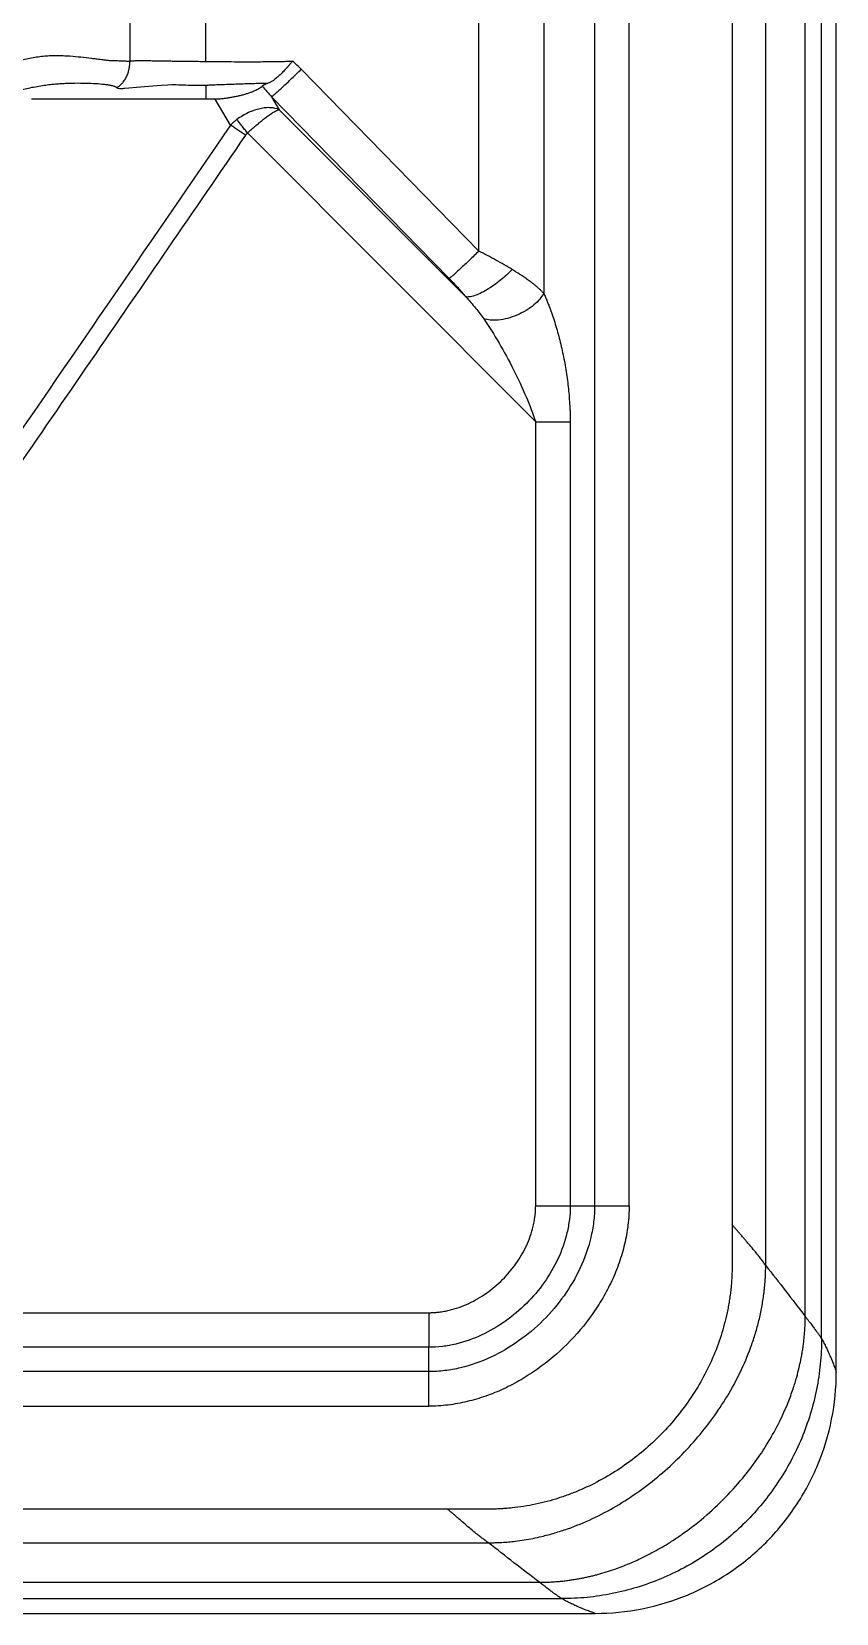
# Model space of a CAD drawing. Extents: x 525 to 613, y 487 to 635.
# Drawn here: x 602.52 to 612.53, y 505.55 to 525.22 of the extents above; entities that cross this region are included whole.
import ezdxf

# ---------------------------------------------------------------- set-up
doc = ezdxf.new("R2010")
doc.units = 0
doc.header["$MEASUREMENT"] = 0
doc.layers.add('1', color=4, linetype='Continuous')
doc.layers.add('STD TEST', color=3, linetype='Continuous')

# ---------------------------------------------------------------- blocks, each defined once
blk = doc.blocks.new('2023 VANGUARD')
at = {"layer": '1', "linetype": 'Continuous', "lineweight": 25}
for p, q in [((43.571, -84.142), (43.571, -3)), ((-40.571, -87.142), (40.571, -87.142))]:
    blk.add_line(p, q, dxfattribs=at)
at = {"layer": '1', "color": 3, "linetype": 'Continuous', "lineweight": 25}
for p, q in [((43.387, -83.725), (43.387, -3.417)), ((43.184, -83.448), (43.184, -3.694)), ((42.693, -82.815), (42.693, -4.327)), ((42.275, -4.836), (42.275, -82.306)), ((40.564, -52.615), (40.564, -82.071)), ((40.994, -82.071), (40.994, -52.571)), ((39.932, -62.415), (39.932, -70.723)), ((39.124, -70.196), (39.124, -63.078)), ((35.729, -67.837), (35.729, -66.309)), ((39.124, -70.196), (36.914, -67.935)), ((35.729, -68.135), (35.728, -68.307)), ((34.622, -68.307), (33.56, -68.307)), ((35.728, -68.307), (34.622, -68.307)), ((35.845, -68.307), (35.728, -68.307)), ((38.756, -70.537), (36.546, -68.276)), ((36.546, -68.276), (36.641, -68.438)), ((38.963, -70.766), (36.641, -68.438)), ((39.831, -72.321), (36.248, -68.727)), ((39.831, -82.071), (39.831, -72.321)), ((40.261, -72.321), (40.261, -82.071)), ((40.261, -82.071), (40.564, -82.071)), ((30.071, -83.402), (38.5, -83.402)), ((38.5, -83.832), (30.071, -83.832)), ((38.5, -84.135), (38.5, -83.832)), ((38.5, -84.135), (30.071, -84.135)), ((30.071, -84.565), (38.5, -84.565)), ((38.735, -85.846), (30.466, -85.846)), ((30.225, -86.264), (39.244, -86.264)), ((30.42, -86.755), (39.877, -86.755)), ((30.494, -86.958), (40.154, -86.958))]:
    blk.add_line(p, q, dxfattribs=at)
at = {"layer": '1', "color": 3, "linetype": 'Continuous', "lineweight": 25, "flags": 128}
for points in [[(34.783, -65.238), (34.783, -65.72), (34.783, -65.869), (34.783, -66.536), (34.783, -67.131), (34.783, -67.297), (34.783, -67.513), (34.783, -67.749), (34.783, -67.811), (34.783, -67.827), (34.783, -67.832), (34.783, -67.833), (34.783, -67.834)], [(36.036, -68.629), (35.941, -68.468), (35.845, -68.307)]]:
    blk.add_lwpolyline(points, dxfattribs=at)
at = {"layer": '1', "color": 3, "linetype": 'Continuous', "lineweight": 25}
for points, knots in [([(31.665, -68.597), (31.687, -68.572), (31.731, -68.523), (31.797, -68.449), (31.862, -68.376), (31.927, -68.304), (31.992, -68.232), (32.056, -68.161), (32.12, -68.09), (32.182, -68.02), (32.245, -67.95), (32.306, -67.881), (32.469, -67.695), (32.729, -67.393), (33.052, -66.987), (33.353, -66.566), (33.544, -66.252), (33.661, -66.022), (33.715, -65.906), (33.777, -65.756), (33.824, -65.619), (33.854, -65.509), (33.869, -65.442), (33.881, -65.382), (33.89, -65.328), (33.896, -65.281), (33.899, -65.252), (33.901, -65.238)], [0, 0, 0, 0, 0.02433, 0.048489, 0.072466, 0.096258, 0.119863, 0.143281, 0.166509, 0.189548, 0.2124, 0.235065, 0.257545, 0.39383, 0.527083, 0.637674, 0.772813, 0.795858, 0.827169, 0.866777, 0.914826, 0.933338, 0.950134, 0.965211, 0.978558, 0.990161, 1, 1, 1, 1]), ([(31.88, -68.88), (31.882, -68.878), (31.887, -68.872), (31.893, -68.863), (31.902, -68.853), (31.91, -68.843), (31.917, -68.834), (31.925, -68.824), (31.937, -68.81), (31.951, -68.793), (31.975, -68.765), (32.009, -68.725), (32.054, -68.676), (32.101, -68.626), (32.142, -68.583), (32.191, -68.536), (32.255, -68.475), (32.343, -68.398), (32.425, -68.332), (32.492, -68.282), (32.561, -68.233), (32.682, -68.151), (32.831, -68.063), (32.963, -67.996), (33.062, -67.95), (33.144, -67.914), (33.268, -67.867), (33.414, -67.822), (33.583, -67.785), (33.717, -67.769), (33.82, -67.763), (33.897, -67.763), (33.97, -67.765), (34.063, -67.771), (34.176, -67.781), (34.282, -67.794), (34.366, -67.805), (34.424, -67.812), (34.472, -67.818), (34.503, -67.822), (34.523, -67.824), (34.535, -67.825), (34.541, -67.826)], [0, 0, 0, 0, 0.002238, 0.004858, 0.007859, 0.011798, 0.013761, 0.015737, 0.020817, 0.026066, 0.031482, 0.04651, 0.062909, 0.077656, 0.09417, 0.104554, 0.125285, 0.156849, 0.187572, 0.201228, 0.218946, 0.250382, 0.313042, 0.356624, 0.375529, 0.408934, 0.437979, 0.500467, 0.561241, 0.625349, 0.65655, 0.687762, 0.722136, 0.750226, 0.811253, 0.875024, 0.901981, 0.937468, 0.965238, 0.979152, 0.990026, 1, 1, 1, 1]), ([(34.541, -67.826), (34.545, -67.826), (34.554, -67.826), (34.566, -67.826), (34.577, -67.827), (34.591, -67.827), (34.608, -67.827), (34.635, -67.828), (34.667, -67.829), (34.701, -67.83), (34.73, -67.832), (34.749, -67.832), (34.761, -67.833), (34.768, -67.833), (34.774, -67.834), (34.779, -67.834), (34.782, -67.834), (34.783, -67.834)], [0, 0, 0, 0, 0.036563, 0.069592, 0.099077, 0.12501, 0.189231, 0.25, 0.375015, 0.500005, 0.624807, 0.750003, 0.79724, 0.84586, 0.895866, 0.947252, 1, 1, 1, 1]), ([(34.617, -68.162), (34.619, -68.161), (34.625, -68.158), (34.632, -68.154), (34.638, -68.151), (34.644, -68.148), (34.648, -68.145), (34.652, -68.142), (34.66, -68.136), (34.673, -68.125), (34.687, -68.111), (34.703, -68.093), (34.721, -68.066), (34.743, -68.027), (34.761, -67.981), (34.771, -67.941), (34.777, -67.91), (34.78, -67.889), (34.782, -67.869), (34.783, -67.851), (34.783, -67.84), (34.783, -67.834)], [0, 0, 0, 0, 0.0235015, 0.0445239, 0.0631549, 0.079472, 0.0935335, 0.105382, 0.1150491, 0.1713235, 0.232682, 0.2747779, 0.3562101, 0.4814859, 0.6205675, 0.7428068, 0.8016068, 0.8613588, 0.9099831, 0.9561974, 1, 1, 1, 1]), ([(34.783, -67.834), (34.784, -67.834), (34.785, -67.833), (34.787, -67.833), (34.789, -67.832), (34.792, -67.831), (34.796, -67.831), (34.8, -67.83), (34.805, -67.83), (34.815, -67.829), (34.834, -67.828), (34.866, -67.827), (34.903, -67.827), (34.95, -67.827), (35.008, -67.827), (35.063, -67.828), (35.108, -67.829), (35.136, -67.829), (35.166, -67.83), (35.196, -67.83), (35.228, -67.831), (35.26, -67.831), (35.293, -67.832), (35.326, -67.832), (35.361, -67.832), (35.396, -67.833), (35.431, -67.833), (35.467, -67.834), (35.503, -67.834), (35.54, -67.835), (35.577, -67.835), (35.615, -67.836), (35.653, -67.836), (35.691, -67.837), (35.716, -67.837), (35.729, -67.837)], [0, 0, 0, 0, 0.013662, 0.027662, 0.042001, 0.05668, 0.071697, 0.087053, 0.102749, 0.118783, 0.182384, 0.240686, 0.296431, 0.358235, 0.426099, 0.500023, 0.526335, 0.552647, 0.57896, 0.605273, 0.631586, 0.6579, 0.684213, 0.710527, 0.736842, 0.763156, 0.789471, 0.815786, 0.842102, 0.868417, 0.894733, 0.921049, 0.947366, 0.973683, 1, 1, 1, 1]), ([(35.729, -67.837), (35.753, -67.838), (35.798, -67.838), (35.888, -67.839), (36.012, -67.84), (36.147, -67.841), (36.269, -67.841), (36.363, -67.841), (36.453, -67.84), (36.555, -67.839), (36.65, -67.837), (36.74, -67.836), (36.785, -67.834), (36.807, -67.834)], [0, 0, 0, 0, 0.067079, 0.125048, 0.250011, 0.412525, 0.500025, 0.590463, 0.673698, 0.750001, 0.875567, 0.936532, 1, 1, 1, 1]), ([(36.807, -67.834), (36.804, -67.837), (36.798, -67.844), (36.79, -67.854), (36.782, -67.864), (36.774, -67.873), (36.767, -67.881), (36.76, -67.889), (36.753, -67.896), (36.748, -67.903), (36.742, -67.909), (36.738, -67.914), (36.733, -67.919), (36.717, -67.937), (36.689, -67.967), (36.649, -68.007), (36.609, -68.043), (36.576, -68.068), (36.553, -68.083), (36.538, -68.092), (36.524, -68.099), (36.51, -68.105), (36.501, -68.108), (36.497, -68.11)], [0, 0, 0, 0, 0.029192, 0.056995, 0.083363, 0.108251, 0.13162, 0.153435, 0.173665, 0.192282, 0.209261, 0.224582, 0.238226, 0.250178, 0.383857, 0.500239, 0.638604, 0.768136, 0.817437, 0.865297, 0.911684, 0.956585, 1, 1, 1, 1]), ([(36.546, -68.276), (36.551, -68.272), (36.558, -68.267), (36.575, -68.253), (36.586, -68.244), (36.609, -68.223), (36.623, -68.211), (36.652, -68.184), (36.668, -68.169), (36.703, -68.138), (36.721, -68.12), (36.759, -68.085), (36.778, -68.066), (36.818, -68.029), (36.837, -68.01), (36.876, -67.972), (36.895, -67.954), (36.914, -67.935)], [0, 0, 0, 0, 0.125, 0.125, 0.25, 0.25, 0.375, 0.375, 0.5, 0.5, 0.625, 0.625, 0.75, 0.75, 0.875, 0.875, 1, 1, 1, 1]), ([(32.103, -69.022), (32.107, -69.017), (32.113, -69.008), (32.124, -68.995), (32.135, -68.981), (32.149, -68.963), (32.168, -68.941), (32.197, -68.907), (32.236, -68.863), (32.283, -68.814), (32.332, -68.766), (32.398, -68.705), (32.517, -68.607), (32.654, -68.512), (32.789, -68.434), (32.927, -68.363), (33.09, -68.293), (33.28, -68.228), (33.457, -68.181), (33.604, -68.151), (33.714, -68.134), (33.797, -68.123), (33.874, -68.116), (33.937, -68.111), (33.986, -68.109), (34.036, -68.107), (34.122, -68.105), (34.238, -68.106), (34.362, -68.111), (34.443, -68.118), (34.491, -68.124), (34.515, -68.128), (34.536, -68.131), (34.556, -68.136), (34.575, -68.14), (34.589, -68.145), (34.599, -68.149), (34.606, -68.153), (34.612, -68.157), (34.615, -68.16), (34.617, -68.162)], [0, 0, 0, 0, 0.003636, 0.007476, 0.01152, 0.015768, 0.022613, 0.031455, 0.046122, 0.062661, 0.077963, 0.094077, 0.125533, 0.188179, 0.219604, 0.250918, 0.318351, 0.375875, 0.43959, 0.500548, 0.534212, 0.562669, 0.595854, 0.624947, 0.638835, 0.656184, 0.687457, 0.749984, 0.812512, 0.875021, 0.891362, 0.906211, 0.922457, 0.937367, 0.954249, 0.968595, 0.977087, 0.985147, 0.992781, 1, 1, 1, 1]), ([(34.72, -68.173), (34.704, -68.176), (34.669, -68.183), (34.634, -68.176), (34.622, -68.167), (34.617, -68.162)], [0, 0, 0, 0, 0.2927238, 0.6460795, 1, 1, 1, 1]), ([(35.729, -68.135), (35.685, -68.136), (35.598, -68.138), (35.475, -68.135), (35.373, -68.13), (35.315, -68.127), (34.72, -68.173)], [0, 0, 0, 0, 0.280756, 0.558201, 0.841725, 1, 1, 1, 1]), ([(36.497, -68.11), (36.465, -68.111), (36.403, -68.112), (36.309, -68.115), (36.216, -68.118), (36.126, -68.121), (36.032, -68.124), (35.946, -68.127), (35.874, -68.13), (35.823, -68.132), (35.785, -68.133), (35.762, -68.134), (35.751, -68.135)], [0, 0, 0, 0, 0.12518, 0.25026, 0.375213, 0.50001, 0.611353, 0.749997, 0.845917, 0.904145, 0.955097, 1, 1, 1, 1]), ([(36.43, -68.146), (36.428, -68.147), (36.425, -68.15), (36.42, -68.155), (36.415, -68.159), (36.41, -68.163), (36.404, -68.167), (36.393, -68.175), (36.376, -68.185), (36.35, -68.198), (36.319, -68.212), (36.283, -68.225), (36.242, -68.239), (36.199, -68.252), (36.152, -68.264), (36.105, -68.275), (36.058, -68.284), (36.012, -68.292), (35.967, -68.299), (35.931, -68.302), (35.904, -68.305), (35.884, -68.306), (35.864, -68.306), (35.852, -68.307), (35.845, -68.307)], [0, 0, 0, 0, 0.022015, 0.043544, 0.06459, 0.085155, 0.105242, 0.124855, 0.188975, 0.24979, 0.313479, 0.375199, 0.438532, 0.500038, 0.561491, 0.625034, 0.686658, 0.750071, 0.811107, 0.875181, 0.90569, 0.936641, 0.968067, 1, 1, 1, 1]), ([(36.497, -68.11), (36.494, -68.111), (36.489, -68.113), (36.482, -68.115), (36.476, -68.118), (36.469, -68.121), (36.463, -68.123), (36.458, -68.126), (36.453, -68.129), (36.448, -68.132), (36.443, -68.134), (36.439, -68.137), (36.436, -68.14), (36.432, -68.143), (36.431, -68.145), (36.43, -68.146)], [0, 0, 0, 0, 0.081085, 0.161189, 0.240389, 0.318765, 0.396396, 0.473361, 0.549738, 0.625606, 0.701042, 0.776124, 0.850928, 0.925528, 1, 1, 1, 1]), ([(36.641, -68.438), (36.611, -68.424), (36.576, -68.415), (36.515, -68.412), (36.494, -68.412), (36.45, -68.416), (36.427, -68.42), (36.381, -68.43), (36.356, -68.437), (36.307, -68.454), (36.283, -68.463), (36.209, -68.497), (36.159, -68.527), (36.113, -68.56)], [0, 0, 0, 0, 0.25, 0.25, 0.375, 0.375, 0.5, 0.5, 0.625, 0.625, 0.75, 0.75, 1, 1, 1, 1]), ([(36.641, -68.438), (36.64, -68.438), (36.637, -68.439), (36.633, -68.441), (36.628, -68.442), (36.624, -68.444), (36.619, -68.446), (36.615, -68.448), (36.61, -68.45), (36.606, -68.452), (36.601, -68.455), (36.597, -68.457), (36.593, -68.459), (36.589, -68.461), (36.585, -68.464), (36.581, -68.466), (36.571, -68.471), (36.555, -68.481), (36.532, -68.497), (36.508, -68.513), (36.485, -68.529), (36.464, -68.545), (36.445, -68.56), (36.425, -68.575), (36.405, -68.591), (36.385, -68.607), (36.365, -68.624), (36.345, -68.641), (36.325, -68.658), (36.305, -68.675), (36.286, -68.693), (36.267, -68.71), (36.254, -68.721), (36.248, -68.727)], [0, 0, 0, 0, 0.021783, 0.042831, 0.063143, 0.08272, 0.101562, 0.119669, 0.137041, 0.153677, 0.169579, 0.184745, 0.199176, 0.212871, 0.225832, 0.238057, 0.249547, 0.316795, 0.380801, 0.441567, 0.499093, 0.543809, 0.587978, 0.631602, 0.674684, 0.717224, 0.759224, 0.800686, 0.841613, 0.882005, 0.921866, 0.961197, 1, 1, 1, 1]), ([(36.036, -68.629), (36.039, -68.626), (36.045, -68.62), (36.054, -68.61), (36.064, -68.601), (36.073, -68.593), (36.083, -68.584), (36.093, -68.576), (36.103, -68.568), (36.11, -68.563), (36.113, -68.56)], [0, 0, 0, 0, 0.126545, 0.252756, 0.37858, 0.503961, 0.628847, 0.753184, 0.876919, 1, 1, 1, 1]), ([(36.221, -68.756), (36.205, -68.745), (36.188, -68.733), (36.154, -68.71), (36.137, -68.698), (36.105, -68.676), (36.09, -68.666), (36.061, -68.646), (36.048, -68.637), (36.036, -68.629)], [0, 0, 0, 0, 0.25, 0.25, 0.5, 0.5, 0.75, 0.75, 1, 1, 1, 1]), ([(36.248, -68.727), (36.236, -68.712), (36.223, -68.697), (36.199, -68.667), (36.187, -68.652), (36.164, -68.623), (36.153, -68.609), (36.132, -68.583), (36.122, -68.571), (36.113, -68.56)], [0, 0, 0, 0, 0.25, 0.25, 0.5, 0.5, 0.75, 0.75, 1, 1, 1, 1]), ([(36.221, -68.756), (35.901, -69.223), (35.258, -70.16), (34.292, -71.566), (33.647, -72.506), (33.324, -72.976)], [0, 0, 0, 0, 0.332108, 0.665441, 1, 1, 1, 1]), ([(36.248, -68.727), (36.246, -68.729), (36.243, -68.731), (36.238, -68.736), (36.234, -68.74), (36.229, -68.745), (36.225, -68.751), (36.223, -68.754), (36.221, -68.756)], [0, 0, 0, 0, 0.164174, 0.328812, 0.494318, 0.661093, 0.829527, 1, 1, 1, 1]), ([(39.124, -70.196), (39.106, -70.214), (39.087, -70.233), (39.048, -70.271), (39.028, -70.29), (38.989, -70.327), (38.969, -70.346), (38.932, -70.381), (38.913, -70.398), (38.879, -70.43), (38.863, -70.445), (38.833, -70.472), (38.82, -70.484), (38.796, -70.505), (38.786, -70.513), (38.769, -70.528), (38.762, -70.533), (38.756, -70.537)], [0, 0, 0, 0, 0.125, 0.125, 0.25, 0.25, 0.375, 0.375, 0.5, 0.5, 0.625, 0.625, 0.75, 0.75, 0.875, 0.875, 1, 1, 1, 1]), ([(39.538, -70.425), (39.474, -70.387), (39.406, -70.348), (39.266, -70.27), (39.195, -70.232), (39.124, -70.196)], [0, 0, 0, 0, 0.5, 0.5, 1, 1, 1, 1]), ([(39.538, -70.425), (39.518, -70.446), (39.496, -70.468), (39.448, -70.513), (39.422, -70.535), (39.368, -70.58), (39.34, -70.601), (39.282, -70.642), (39.253, -70.661), (39.195, -70.695), (39.168, -70.71), (39.115, -70.735), (39.09, -70.744), (39.046, -70.759), (39.025, -70.764), (38.99, -70.768), (38.975, -70.768), (38.963, -70.766)], [0, 0, 0, 0, 0.125, 0.125, 0.25, 0.25, 0.375, 0.375, 0.5, 0.5, 0.625, 0.625, 0.75, 0.75, 0.875, 0.875, 1, 1, 1, 1]), ([(39.932, -70.723), (39.929, -70.72), (39.922, -70.712), (39.911, -70.701), (39.901, -70.691), (39.89, -70.68), (39.878, -70.669), (39.866, -70.658), (39.854, -70.648), (39.842, -70.637), (39.83, -70.627), (39.817, -70.616), (39.804, -70.605), (39.79, -70.595), (39.776, -70.584), (39.752, -70.566), (39.715, -70.539), (39.675, -70.512), (39.638, -70.488), (39.609, -70.469), (39.578, -70.45), (39.556, -70.436), (39.543, -70.428), (39.538, -70.425)], [0, 0, 0, 0, 0.035645, 0.071259, 0.106846, 0.142409, 0.177953, 0.213482, 0.249, 0.284511, 0.32002, 0.355531, 0.391048, 0.426575, 0.462117, 0.497677, 0.614151, 0.731078, 0.77397, 0.861074, 0.921505, 0.967843, 1, 1, 1, 1]), ([(38.756, -70.537), (38.791, -70.573), (38.827, -70.611), (38.897, -70.689), (38.931, -70.728), (38.963, -70.766)], [0, 0, 0, 0, 0.5, 0.5, 1, 1, 1, 1]), ([(38.963, -70.766), (39.006, -70.814), (39.047, -70.86), (39.121, -70.951), (39.155, -70.995), (39.185, -71.039)], [0, 0, 0, 0, 0.5, 0.5, 1, 1, 1, 1]), ([(39.932, -70.723), (39.919, -70.746), (39.902, -70.769), (39.861, -70.818), (39.837, -70.843), (39.779, -70.891), (39.747, -70.914), (39.676, -70.957), (39.638, -70.977), (39.559, -71.01), (39.519, -71.024), (39.44, -71.044), (39.402, -71.051), (39.329, -71.057), (39.296, -71.057), (39.235, -71.052), (39.209, -71.046), (39.185, -71.039)], [0, 0, 0, 0, 0.125, 0.125, 0.25, 0.25, 0.375, 0.375, 0.5, 0.5, 0.625, 0.625, 0.75, 0.75, 0.875, 0.875, 1, 1, 1, 1]), ([(39.932, -70.723), (39.935, -70.731), (39.942, -70.746), (39.953, -70.77), (39.963, -70.794), (39.973, -70.818), (39.983, -70.843), (39.993, -70.868), (40.011, -70.915), (40.036, -70.985), (40.068, -71.08), (40.097, -71.178), (40.133, -71.312), (40.165, -71.45), (40.193, -71.591), (40.211, -71.697), (40.226, -71.804), (40.239, -71.91), (40.248, -72.015), (40.254, -72.102), (40.258, -72.17), (40.259, -72.221), (40.261, -72.271), (40.261, -72.304), (40.261, -72.321)], [0, 0, 0, 0, 0.017647, 0.035363, 0.05315, 0.071013, 0.088953, 0.106974, 0.125079, 0.188824, 0.253149, 0.317838, 0.382723, 0.512211, 0.576455, 0.640116, 0.702988, 0.764917, 0.825718, 0.885259, 0.914525, 0.94339, 0.971875, 1, 1, 1, 1]), ([(39.185, -71.039), (39.249, -71.132), (39.313, -71.234), (39.438, -71.448), (39.499, -71.56), (39.612, -71.784), (39.665, -71.898), (39.758, -72.117), (39.798, -72.223), (39.831, -72.321)], [0, 0, 0, 0, 0.25, 0.25, 0.5, 0.5, 0.75, 0.75, 1, 1, 1, 1]), ([(39.831, -72.321), (39.872, -72.321), (39.915, -72.321), (39.999, -72.321), (40.04, -72.321), (40.117, -72.321), (40.152, -72.321), (40.214, -72.321), (40.24, -72.321), (40.261, -72.321)], [0, 0, 0, 0, 0.25, 0.25, 0.5, 0.5, 0.75, 0.75, 1, 1, 1, 1]), ([(40.994, -82.071), (40.994, -82.151), (40.984, -82.313), (40.941, -82.551), (40.872, -82.784), (40.781, -83.008), (40.668, -83.222), (40.493, -83.493), (40.231, -83.802), (39.922, -84.063), (39.651, -84.238), (39.437, -84.351), (39.213, -84.443), (38.98, -84.511), (38.742, -84.555), (38.581, -84.565), (38.5, -84.565)], [0, 0, 0, 0, 0.0625, 0.125, 0.1875, 0.25, 0.3125, 0.375, 0.5, 0.625, 0.6875, 0.75, 0.8125, 0.875, 0.9375, 1, 1, 1, 1]), ([(40.564, -82.071), (40.564, -82.138), (40.556, -82.271), (40.508, -82.534), (40.396, -82.85), (40.193, -83.197), (39.933, -83.503), (39.626, -83.763), (39.279, -83.966), (38.963, -84.079), (38.7, -84.126), (38.567, -84.135), (38.5, -84.135)], [0, 0, 0, 0, 0.0625, 0.125, 0.25, 0.375, 0.5, 0.625, 0.75, 0.875, 0.9375, 1, 1, 1, 1]), ([(40.261, -82.071), (40.261, -82.128), (40.254, -82.242), (40.213, -82.466), (40.118, -82.736), (39.944, -83.032), (39.722, -83.293), (39.461, -83.514), (39.165, -83.688), (38.895, -83.784), (38.671, -83.825), (38.557, -83.832), (38.5, -83.832)], [0, 0, 0, 0, 0.0625, 0.125, 0.25, 0.375, 0.5, 0.625, 0.75, 0.875, 0.9375, 1, 1, 1, 1]), ([(38.5, -83.402), (38.506, -83.402), (38.518, -83.402), (38.537, -83.401), (38.555, -83.4), (38.573, -83.399), (38.592, -83.398), (38.61, -83.396), (38.644, -83.392), (38.693, -83.385), (38.776, -83.367), (38.88, -83.337), (38.999, -83.288), (39.114, -83.228), (39.222, -83.158), (39.325, -83.078), (39.42, -82.991), (39.508, -82.896), (39.587, -82.793), (39.657, -82.685), (39.717, -82.57), (39.766, -82.451), (39.794, -82.356), (39.808, -82.29), (39.815, -82.253), (39.821, -82.216), (39.825, -82.18), (39.829, -82.143), (39.831, -82.107), (39.831, -82.083), (39.831, -82.071)], [0, 0, 0, 0, 0.008834, 0.017696, 0.026588, 0.035514, 0.044475, 0.053475, 0.062517, 0.093603, 0.125026, 0.186804, 0.250005, 0.311897, 0.375, 0.437374, 0.499999, 0.562737, 0.624996, 0.687961, 0.749989, 0.813119, 0.87497, 0.893286, 0.911418, 0.929386, 0.947208, 0.964904, 0.982494, 1, 1, 1, 1]), ([(40.564, -82.071), (40.586, -82.071), (40.613, -82.071), (40.674, -82.071), (40.709, -82.071), (40.784, -82.071), (40.824, -82.071), (40.908, -82.071), (40.951, -82.071), (40.994, -82.071)], [0, 0, 0, 0, 0.25, 0.25, 0.5, 0.5, 0.75, 0.75, 1, 1, 1, 1]), ([(42.275, -82.306), (42.275, -82.348), (42.275, -82.39), (42.275, -82.475), (42.275, -82.517), (42.275, -82.643), (42.275, -82.728), (42.275, -82.812)], [0, 0, 0, 0, 0.25, 0.25, 0.5, 0.5, 1, 1, 1, 1]), ([(42.693, -82.815), (42.688, -82.808), (42.678, -82.794), (42.663, -82.773), (42.648, -82.751), (42.632, -82.73), (42.615, -82.708), (42.589, -82.675), (42.549, -82.626), (42.5, -82.568), (42.458, -82.519), (42.428, -82.485), (42.406, -82.459), (42.381, -82.431), (42.355, -82.401), (42.327, -82.368), (42.3, -82.337), (42.283, -82.316), (42.275, -82.306)], [0, 0, 0, 0, 0.040037, 0.080715, 0.122049, 0.164049, 0.206709, 0.250024, 0.35948, 0.500007, 0.596614, 0.646288, 0.704053, 0.750001, 0.816782, 0.880716, 0.941792, 1, 1, 1, 1]), ([(42.275, -82.812), (42.275, -82.823), (42.275, -82.844), (42.274, -82.877), (42.273, -82.909), (42.272, -82.942), (42.27, -82.975), (42.268, -83.008), (42.266, -83.041), (42.263, -83.074), (42.258, -83.12), (42.251, -83.18), (42.24, -83.254), (42.228, -83.327), (42.208, -83.424), (42.179, -83.545), (42.124, -83.735), (42.037, -83.966), (41.906, -84.232), (41.75, -84.485), (41.571, -84.722), (41.371, -84.941), (41.151, -85.142), (40.914, -85.321), (40.662, -85.477), (40.439, -85.586), (40.256, -85.66), (40.116, -85.709), (39.974, -85.751), (39.83, -85.785), (39.684, -85.812), (39.566, -85.828), (39.477, -85.836), (39.418, -85.84), (39.359, -85.843), (39.3, -85.845), (39.261, -85.846), (39.241, -85.846)], [0, 0, 0, 0, 0.00683, 0.013681, 0.020554, 0.027451, 0.034371, 0.041315, 0.048284, 0.05528, 0.062302, 0.077979, 0.093569, 0.109192, 0.125028, 0.156329, 0.187385, 0.25003, 0.312288, 0.375002, 0.437364, 0.499994, 0.562605, 0.624987, 0.687743, 0.749959, 0.78156, 0.812718, 0.843729, 0.874979, 0.906443, 0.937566, 0.950212, 0.962775, 0.975259, 0.987667, 1, 1, 1, 1]), ([(39.244, -86.264), (39.253, -86.264), (39.273, -86.263), (39.301, -86.263), (39.329, -86.262), (39.357, -86.261), (39.384, -86.26), (39.43, -86.257), (39.494, -86.253), (39.587, -86.243), (39.689, -86.229), (39.799, -86.209), (39.925, -86.181), (40.068, -86.143), (40.281, -86.074), (40.539, -85.968), (40.835, -85.811), (41.115, -85.629), (41.38, -85.424), (41.626, -85.197), (41.853, -84.95), (42.127, -84.598), (42.355, -84.212), (42.503, -83.851), (42.572, -83.639), (42.615, -83.478), (42.649, -83.314), (42.67, -83.176), (42.682, -83.065), (42.687, -82.991), (42.691, -82.927), (42.692, -82.871), (42.693, -82.834), (42.693, -82.815)], [0, 0, 0, 0, 0.005439, 0.010781, 0.016029, 0.021187, 0.026258, 0.031242, 0.046774, 0.0625, 0.083595, 0.104437, 0.125044, 0.156303, 0.187556, 0.250052, 0.312532, 0.37502, 0.437538, 0.500061, 0.56259, 0.625119, 0.74996, 0.812445, 0.843697, 0.874959, 0.906321, 0.93751, 0.953198, 0.968767, 0.978842, 0.989246, 1, 1, 1, 1]), ([(38.5, -83.402), (38.5, -83.445), (38.5, -83.488), (38.5, -83.571), (38.5, -83.612), (38.5, -83.687), (38.5, -83.721), (38.5, -83.783), (38.5, -83.81), (38.5, -83.832)], [0, 0, 0, 0, 0.25, 0.25, 0.5, 0.5, 0.75, 0.75, 1, 1, 1, 1]), ([(39.877, -86.755), (39.888, -86.755), (39.909, -86.755), (39.941, -86.754), (39.973, -86.753), (40.004, -86.752), (40.035, -86.75), (40.066, -86.748), (40.096, -86.746), (40.126, -86.744), (40.155, -86.741), (40.184, -86.737), (40.213, -86.734), (40.242, -86.73), (40.27, -86.726), (40.297, -86.722), (40.325, -86.718), (40.352, -86.713), (40.378, -86.708), (40.405, -86.703), (40.431, -86.698), (40.456, -86.693), (40.481, -86.687), (40.506, -86.681), (40.531, -86.676), (40.555, -86.67), (40.578, -86.664), (40.666, -86.64), (40.807, -86.597), (40.99, -86.526), (41.146, -86.456), (41.306, -86.374), (41.454, -86.289), (41.6, -86.194), (41.738, -86.097), (41.931, -85.946), (42.164, -85.734), (42.394, -85.481), (42.58, -85.238), (42.733, -85.004), (42.862, -84.768), (42.963, -84.545), (43.032, -84.358), (43.077, -84.212), (43.107, -84.094), (43.127, -84.004), (43.14, -83.934), (43.151, -83.874), (43.16, -83.813), (43.167, -83.753), (43.173, -83.692), (43.178, -83.631), (43.182, -83.57), (43.184, -83.509), (43.184, -83.468), (43.184, -83.448)], [0, 0, 0, 0, 0.006287, 0.01251, 0.01867, 0.024767, 0.0308, 0.036771, 0.042678, 0.048522, 0.054302, 0.06002, 0.065674, 0.071264, 0.076792, 0.082256, 0.087657, 0.092995, 0.098269, 0.10348, 0.108628, 0.113713, 0.118735, 0.123693, 0.128588, 0.133419, 0.138188, 0.142893, 0.186297, 0.22457, 0.257711, 0.285718, 0.329904, 0.357124, 0.387829, 0.428577, 0.500019, 0.571454, 0.628422, 0.678587, 0.73479, 0.785692, 0.821324, 0.851061, 0.8749, 0.892844, 0.904752, 0.916659, 0.928566, 0.940473, 0.952379, 0.964285, 0.976191, 0.988096, 1, 1, 1, 1]), ([(43.184, -83.448), (43.188, -83.453), (43.195, -83.462), (43.206, -83.476), (43.216, -83.489), (43.226, -83.502), (43.235, -83.515), (43.244, -83.526), (43.262, -83.55), (43.286, -83.582), (43.316, -83.623), (43.342, -83.658), (43.359, -83.681), (43.369, -83.696), (43.374, -83.704), (43.379, -83.71), (43.382, -83.716), (43.385, -83.721), (43.387, -83.723), (43.387, -83.725)], [0, 0, 0, 0, 0.0387053, 0.0763915, 0.1130499, 0.1486724, 0.1832518, 0.2167817, 0.2492564, 0.3835509, 0.5050977, 0.6359323, 0.7568283, 0.7997248, 0.8416055, 0.8825178, 0.9225143, 0.9616535, 1, 1, 1, 1]), ([(43.387, -83.725), (43.387, -83.83), (43.377, -84.042), (43.33, -84.356), (43.252, -84.664), (43.145, -84.963), (43.008, -85.25), (42.79, -85.613), (42.453, -86.024), (42.042, -86.361), (41.679, -86.579), (41.392, -86.715), (41.093, -86.823), (40.785, -86.901), (40.471, -86.948), (40.259, -86.958), (40.154, -86.958)], [0, 0, 0, 0, 0.0625, 0.125, 0.1875, 0.25, 0.3125, 0.375, 0.5, 0.625, 0.6875, 0.75, 0.8125, 0.875, 0.9375, 1, 1, 1, 1]), ([(43.387, -83.725), (43.392, -83.734), (43.402, -83.752), (43.417, -83.78), (43.431, -83.807), (43.445, -83.835), (43.458, -83.863), (43.471, -83.89), (43.484, -83.918), (43.496, -83.946), (43.508, -83.974), (43.519, -84.002), (43.53, -84.029), (43.541, -84.057), (43.551, -84.085), (43.561, -84.114), (43.568, -84.132), (43.571, -84.142)], [0, 0, 0, 0, 0.06599, 0.132076, 0.19826, 0.26454, 0.330917, 0.39739, 0.46396, 0.530627, 0.597391, 0.664251, 0.731208, 0.798261, 0.865411, 0.932657, 1, 1, 1, 1]), ([(38.5, -84.565), (38.5, -84.522), (38.5, -84.478), (38.5, -84.395), (38.5, -84.355), (38.5, -84.28), (38.5, -84.245), (38.5, -84.184), (38.5, -84.157), (38.5, -84.135)], [0, 0, 0, 0, 0.25, 0.25, 0.5, 0.5, 0.75, 0.75, 1, 1, 1, 1]), ([(39.241, -85.846), (39.202, -85.846), (39.118, -85.846), (38.991, -85.846), (38.875, -85.846), (38.791, -85.846), (38.749, -85.846), (38.735, -85.846)], [0, 0, 0, 0, 0.233121, 0.5, 0.75, 0.917808, 1, 1, 1, 1]), ([(39.244, -86.264), (39.237, -86.259), (39.224, -86.25), (39.204, -86.235), (39.183, -86.22), (39.161, -86.204), (39.138, -86.187), (39.105, -86.161), (39.056, -86.12), (38.989, -86.064), (38.923, -86.007), (38.87, -85.96), (38.829, -85.925), (38.797, -85.897), (38.765, -85.871), (38.745, -85.854), (38.735, -85.846)], [0, 0, 0, 0, 0.037686, 0.076959, 0.117822, 0.160275, 0.204321, 0.249959, 0.355035, 0.500002, 0.644968, 0.750045, 0.817903, 0.882179, 0.942876, 1, 1, 1, 1]), ([(40.154, -86.958), (40.153, -86.958), (40.152, -86.957), (40.15, -86.956), (40.147, -86.954), (40.144, -86.952), (40.141, -86.95), (40.137, -86.948), (40.133, -86.945), (40.129, -86.942), (40.124, -86.939), (40.12, -86.936), (40.108, -86.927), (40.085, -86.912), (40.05, -86.886), (40.011, -86.856), (39.976, -86.83), (39.947, -86.808), (39.925, -86.792), (39.902, -86.774), (39.885, -86.762), (39.877, -86.755)], [0, 0, 0, 0, 0.021413, 0.043058, 0.064947, 0.087091, 0.1095, 0.132185, 0.155155, 0.17842, 0.201988, 0.225867, 0.250064, 0.369807, 0.499962, 0.619402, 0.749935, 0.806831, 0.867502, 0.931909, 1, 1, 1, 1]), ([(40.571, -87.142), (40.561, -87.138), (40.543, -87.132), (40.515, -87.122), (40.487, -87.112), (40.459, -87.101), (40.431, -87.09), (40.403, -87.079), (40.375, -87.067), (40.347, -87.054), (40.319, -87.042), (40.292, -87.029), (40.264, -87.015), (40.236, -87.002), (40.209, -86.988), (40.181, -86.973), (40.163, -86.963), (40.154, -86.958)], [0, 0, 0, 0, 0.067342, 0.134587, 0.201737, 0.26879, 0.335746, 0.402606, 0.469369, 0.536036, 0.602607, 0.669081, 0.735458, 0.801738, 0.867922, 0.934009, 1, 1, 1, 1])]:
    blk.add_open_spline(points, degree=3, knots=knots, dxfattribs=at)
for points in [[(36.914, -67.935), (36.879, -67.9), (36.844, -67.866), (36.807, -67.834)], [(35.751, -68.135), (35.743, -68.135), (35.736, -68.135), (35.729, -68.135)], [(36.43, -68.146), (36.469, -68.187), (36.508, -68.231), (36.546, -68.276)], [(36.036, -68.629), (35.071, -70.036), (34.105, -71.443), (33.139, -72.849)], [(39.831, -82.071), (39.874, -82.071), (39.96, -82.071), (40.081, -82.071), (40.185, -82.071), (40.239, -82.071), (40.261, -82.071)], [(42.693, -82.815), (42.859, -83.026), (43.023, -83.237), (43.184, -83.448)], [(39.877, -86.755), (39.666, -86.594), (39.455, -86.43), (39.244, -86.264)]]:
    blk.add_open_spline(points, degree=3, dxfattribs=at)
at = {"layer": '1', "linetype": 'Continuous', "lineweight": 25}
blk.add_open_spline([(40.571, -87.142), (40.767, -87.142), (41.16, -87.103), (41.726, -86.931), (42.248, -86.652), (42.706, -86.277), (43.081, -85.819), (43.36, -85.297), (43.532, -84.731), (43.571, -84.338), (43.571, -84.142)], degree=3, dxfattribs=at)
blk = doc.blocks.new('2026 Vanguard')
at = {"layer": 'STD TEST', "color": 1}
blk.add_blockref('2023 VANGUARD', (44.161, 88.209), dxfattribs=at)

msp = doc.modelspace()

# ---------------------------------------------------------------- block references
at = {"layer": '1'}
msp.add_blockref('2026 Vanguard', (524.798, 504.482), dxfattribs=at)

doc.saveas('drawing.dxf')
